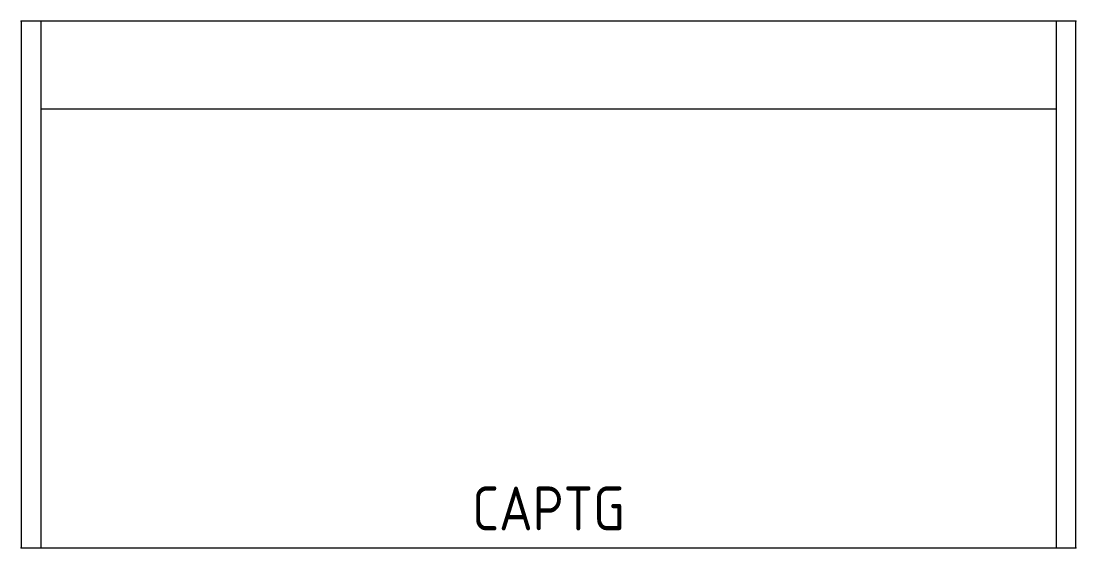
# Model space of a CAD drawing. Extents: x 0 to 60, y -30 to 0.
import ezdxf
from ezdxf.enums import TextEntityAlignment as Align

# ---------------------------------------------------------------- set-up
doc = ezdxf.new("R2010")
doc.units = 0
doc.header["$LTSCALE"] = 0.375
doc.header["$MEASUREMENT"] = 0
doc.layers.add('A-FURN-P-FREE', color=1, linetype='Continuous')
doc.layers.add('A-FURN-P-FREE-T', color=7, linetype='Continuous')
doc.styles.add('Notes', font='architxt.shx')

msp = doc.modelspace()

# ---------------------------------------------------------------- linework, layer by layer
at = {"layer": 'A-FURN-P-FREE'}
for p, q in [((60, 0), (0, 0)), ((0, 0), (0, -30)), ((1.125, 0), (1.125, -30)), ((58.875, 0), (58.875, -30)), ((60, -30), (60, 0)), ((1.125, -5), (58.875, -5)), ((0, -30), (60, -30))]:
    msp.add_line(p, q, dxfattribs=at)
for p in [(0, 0), (60, 0), (0, -30), (60, -30)]:
    msp.add_point(p, dxfattribs=at)

# ---------------------------------------------------------------- texts
at = {"layer": 'A-FURN-P-FREE-T', "style": 'Notes', "flags": 1}
for tag, s in [('CAPPN', '9259AR'), ('CAPMG', 'STC'), ('CAPMC', 'SC9'), ('CAPQT', '1'), ('CAPDH', '0.000000'), ('CAPGC', '')]:
    msp.add_attdef(tag, (0, 0), s, height=0.001, dxfattribs=at)
at = {"layer": 'A-FURN-P-FREE-T', "style": 'Notes'}
msp.add_attdef('CAPTG', text='60/30', height=2.5, dxfattribs=at).set_placement((30, -29), align=Align.CENTER)

doc.saveas('drawing.dxf')
